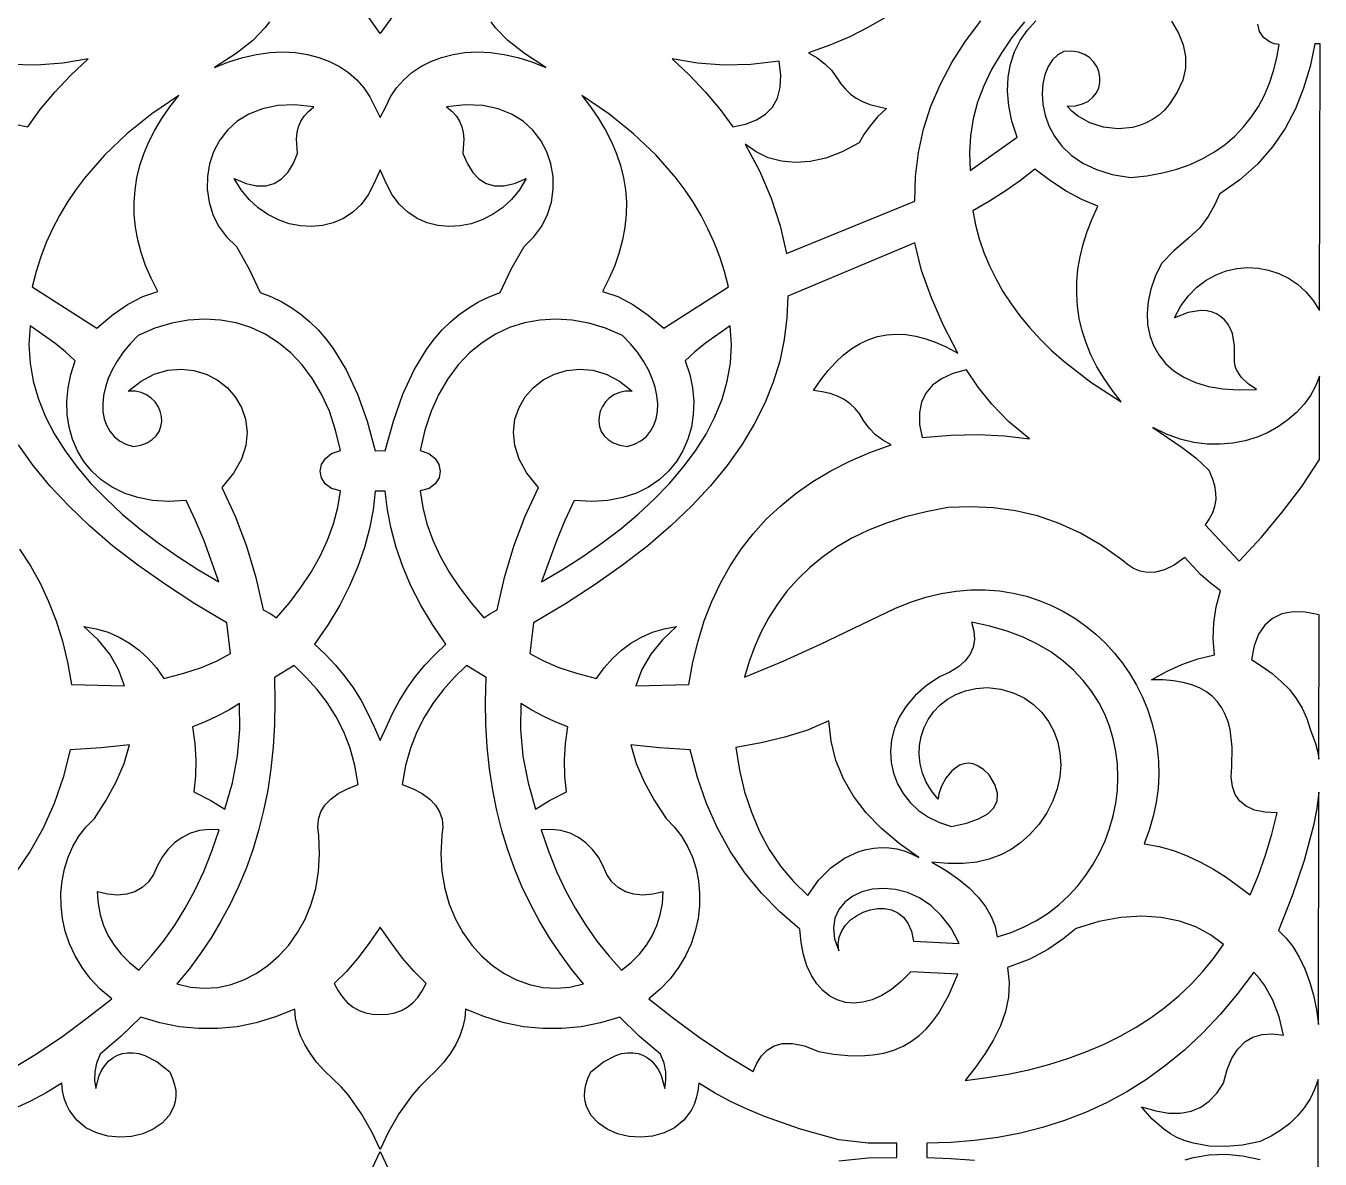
# Model space of a CAD drawing. Extents: x -1703 to -953, y -1065 to 985.
# Drawn here: x -1215 to -1053.2, y -40.6 to 101.1 of the extents above; entities that cross this region are included whole.
import ezdxf

# ---------------------------------------------------------------- set-up
doc = ezdxf.new("R2010")
doc.units = 0
doc.layers.add('LAYER_1', color=18, linetype='CONTINUOUS')

msp = doc.modelspace()

# ---------------------------------------------------------------- linework, layer by layer
at = {"layer": 'LAYER_1'}
for points in [[(-1168.38, 103.42), (-1170.73, 100.11), (-1173.07, 103.42)], [(-1107.43, 102.2), (-1109.67, 100.89), (-1112.04, 99.71), (-1114.54, 98.65), (-1117.17, 97.7), (-1116.12, 97.05), (-1115.15, 96.33), (-1114.32, 95.52), (-1113.66, 94.58), (-1113.15, 93.81), (-1112.58, 93.13), (-1111.95, 92.53), (-1111.23, 92.02), (-1110.43, 91.59), (-1109.53, 91.23), (-1107.42, 90.72), (-1108.54, 89.67), (-1109.48, 88.57), (-1110.25, 87.47), (-1110.85, 86.42), (-1112.98, 85.31), (-1115.02, 84.54), (-1116.97, 84.1), (-1118.83, 83.97), (-1120.58, 84.13), (-1122.21, 84.58), (-1123.73, 85.3), (-1125.11, 86.27), (-1123.3, 82.92), (-1121.84, 79.51), (-1120.71, 76.07), (-1119.95, 72.61), (-1103.91, 79.14), (-1103.82, 82.23), (-1103.45, 85.23), (-1102.79, 88.16), (-1101.88, 91.01), (-1100.7, 93.79), (-1099.26, 96.5), (-1097.58, 99.14), (-1095.66, 101.71)], [(-1184.59, 101.58), (-1185.15, 100.82), (-1186.66, 99.24), (-1188.75, 97.59), (-1191.44, 95.85), (-1189.67, 96.57), (-1187.92, 97.12), (-1186.2, 97.5), (-1184.52, 97.73), (-1182.89, 97.8), (-1181.32, 97.72), (-1179.82, 97.5), (-1178.39, 97.13), (-1177.06, 96.63), (-1175.82, 95.99), (-1174.68, 95.22), (-1173.67, 94.33), (-1172.78, 93.32), (-1172.02, 92.19), (-1171.41, 90.96), (-1170.73, 89.61), (-1170.04, 90.96), (-1169.43, 92.19), (-1168.68, 93.32), (-1167.79, 94.33), (-1166.77, 95.22), (-1165.64, 95.99), (-1164.4, 96.63), (-1163.06, 97.13), (-1161.63, 97.5), (-1160.13, 97.72), (-1158.56, 97.8), (-1156.93, 97.73), (-1155.25, 97.5), (-1153.53, 97.12), (-1151.78, 96.57), (-1150.02, 95.85), (-1152.7, 97.59), (-1154.79, 99.24), (-1156.31, 100.82), (-1156.86, 101.58)], [(-1090.17, 101.58), (-1091.75, 99.6), (-1093.12, 97.61), (-1094.3, 95.6), (-1095.27, 93.57), (-1096.04, 91.52), (-1096.59, 89.44), (-1096.93, 87.33), (-1097.06, 85.18), (-1096.97, 83), (-1091.11, 87.16), (-1091.76, 89.14), (-1092.16, 91.06), (-1092.31, 92.9), (-1092.23, 94.64), (-1091.93, 96.29), (-1091.42, 97.83), (-1090.72, 99.25), (-1089.82, 100.53), (-1088.75, 101.68)], [(-1071.79, 101.66), (-1070.93, 100.17), (-1070.34, 98.69), (-1070.05, 97.23), (-1070.06, 95.77), (-1070.4, 94.29), (-1071.08, 92.78), (-1072.11, 91.24), (-1072.73, 90.5), (-1073.42, 89.87), (-1074.17, 89.34), (-1074.98, 88.92), (-1075.82, 88.59), (-1076.69, 88.36), (-1078.49, 88.19), (-1080.29, 88.39), (-1082, 88.93), (-1083.56, 89.82), (-1084.25, 90.38), (-1084.87, 91.02), (-1083.82, 91.08), (-1082.93, 91.3), (-1082.2, 91.66), (-1081.62, 92.13), (-1081.2, 92.69), (-1080.91, 93.32), (-1080.77, 93.98), (-1080.77, 94.67), (-1080.9, 95.35), (-1081.16, 95.99), (-1081.55, 96.58), (-1082.06, 97.09), (-1082.69, 97.5), (-1083.44, 97.77), (-1084.29, 97.9), (-1085.25, 97.85), (-1086.02, 97.45), (-1086.68, 96.81), (-1087.22, 95.97), (-1087.63, 94.96), (-1087.88, 93.81), (-1087.97, 92.57), (-1087.89, 91.26), (-1087.61, 89.91), (-1087.14, 88.57), (-1086.44, 87.26), (-1085.51, 86.03), (-1084.34, 84.9), (-1082.91, 83.9), (-1081.2, 83.09), (-1079.21, 82.48), (-1076.93, 82.11), (-1074.88, 82.32), (-1072.95, 82.67), (-1071.14, 83.15), (-1069.46, 83.75), (-1067.89, 84.47), (-1066.44, 85.3), (-1065.1, 86.24), (-1063.89, 87.29), (-1062.79, 88.43), (-1061.81, 89.67), (-1060.94, 90.99), (-1060.19, 92.4), (-1059.56, 93.88), (-1059.04, 95.43), (-1058.64, 97.05), (-1058.35, 98.74), (-1058.95, 98.83), (-1059.48, 99.01), (-1060.3, 99.59), (-1060.82, 100.37), (-1061.01, 101.26)], [(-1215.83, 35.63), (-1214.47, 33.57), (-1213.25, 31.4), (-1212.18, 29.1), (-1211.25, 26.68), (-1210.46, 24.14), (-1209.82, 21.49), (-1209.32, 18.71), (-1202.69, 18.56), (-1203.44, 20.58), (-1204.54, 22.49), (-1205.99, 24.29), (-1207.78, 25.98), (-1206.22, 25.69), (-1204.75, 25.24), (-1203.37, 24.65), (-1202.08, 23.9), (-1200.87, 23.01), (-1199.75, 21.97), (-1198.71, 20.79), (-1197.76, 19.45), (-1195.26, 20.12), (-1193.06, 20.86), (-1191.12, 21.68), (-1189.43, 22.57), (-1189.89, 26.43), (-1193.89, 28.8), (-1197.59, 31.2), (-1201.02, 33.62), (-1204.18, 36.07), (-1207.06, 38.54), (-1209.67, 41.04), (-1212.02, 43.56), (-1214.1, 46.1), (-1215.93, 48.67)], [(-1217.33, -29.69), (-1213.89, -27.6), (-1210.58, -25.36), (-1207.39, -23.01), (-1204.3, -20.59), (-1205.72, -19.39), (-1206.96, -18.08), (-1208.01, -16.68), (-1208.88, -15.22), (-1209.58, -13.7), (-1210.1, -12.14), (-1210.45, -10.55), (-1210.63, -8.97), (-1210.65, -7.39), (-1210.51, -5.84), (-1210.21, -4.34), (-1209.75, -2.89), (-1209.15, -1.53), (-1208.39, -0.25), (-1207.5, 0.91), (-1206.46, 1.94), (-1204.98, 4.25), (-1203.72, 6.55), (-1202.74, 8.85), (-1202.06, 11.15), (-1205.61, 10.78), (-1209.47, 10.56), (-1210.37, 7.1), (-1211.51, 3.84), (-1212.88, 0.76), (-1214.48, -2.14), (-1216.31, -4.85)], [(-1053.46, -48.4), (-1053.46, -30.68), (-1053.91, -31.92), (-1054.49, -33.1), (-1055.2, -34.2), (-1056.04, -35.23), (-1057.01, -36.17), (-1058.12, -37.02), (-1059.36, -37.77), (-1060.74, -38.41), (-1062.91, -38.88), (-1065.03, -39.07), (-1067.09, -38.99), (-1069.07, -38.65), (-1070.1, -38.35), (-1071.06, -37.95), (-1071.95, -37.46), (-1072.77, -36.9), (-1074.25, -35.59), (-1075.55, -34.11), (-1073.77, -34.61), (-1072.15, -34.87), (-1070.68, -34.87), (-1069.35, -34.63), (-1068.15, -34.13), (-1067.08, -33.38), (-1066.14, -32.39), (-1065.31, -31.14), (-1064.86, -29.43), (-1064.27, -28), (-1063.52, -26.86), (-1062.64, -25.98), (-1061.62, -25.38), (-1060.47, -25.05), (-1059.2, -24.97), (-1057.81, -25.14), (-1058.35, -22.85), (-1059.12, -20.76), (-1060.17, -18.89), (-1060.8, -18.04), (-1061.51, -17.27), (-1063.58, -20.02), (-1065.72, -22.55), (-1067.93, -24.88), (-1070.2, -27.01), (-1072.54, -28.94), (-1074.94, -30.68), (-1077.41, -32.23), (-1079.95, -33.6), (-1082.54, -34.79), (-1085.2, -35.81), (-1087.92, -36.67), (-1090.7, -37.37), (-1093.53, -37.91), (-1096.43, -38.29), (-1099.38, -38.54), (-1102.39, -38.64), (-1102.39, -39.54), (-1102.39, -40.44), (-1099.38, -40.54), (-1096.43, -40.78)], [(-1113.41, -40.85), (-1109.71, -40.46), (-1106.16, -40.44), (-1106.16, -39.54), (-1106.16, -38.64), (-1109.71, -38.62), (-1113.41, -38.23), (-1118.19, -36.87), (-1122.69, -35.29), (-1124.84, -34.39), (-1126.92, -33.41), (-1128.95, -32.33), (-1130.91, -31.14), (-1131.02, -32.11), (-1131.22, -33), (-1131.5, -33.8), (-1131.86, -34.53), (-1132.79, -35.76), (-1133.94, -36.7), (-1135.25, -37.36), (-1136.68, -37.75), (-1138.16, -37.89), (-1139.63, -37.78), (-1141.05, -37.45), (-1142.34, -36.9), (-1143.46, -36.14), (-1144.34, -35.19), (-1144.94, -34.06), (-1145.11, -33.44), (-1145.18, -32.77), (-1145.16, -32.06), (-1145.02, -31.32), (-1144.78, -30.54), (-1144.4, -29.73), (-1142.83, -28.46), (-1141.29, -27.67), (-1140.55, -27.44), (-1139.83, -27.33), (-1139.15, -27.33), (-1138.49, -27.43), (-1137.88, -27.64), (-1137.31, -27.95), (-1136.8, -28.36), (-1136.34, -28.87), (-1135.94, -29.47), (-1135.6, -30.16), (-1135.15, -31.81), (-1135.02, -30.79), (-1135.04, -29.73), (-1135.24, -28.64), (-1135.69, -27.5), (-1138.35, -25.24), (-1140.78, -22.9), (-1143.19, -23.6), (-1145.6, -24.07), (-1148.01, -24.31), (-1150.42, -24.31), (-1152.83, -24.07), (-1155.24, -23.59), (-1157.65, -22.85), (-1160.06, -21.86), (-1160.15, -22.99), (-1160.38, -24.1), (-1160.76, -25.21), (-1161.29, -26.31), (-1161.96, -27.4), (-1162.77, -28.49), (-1163.73, -29.56), (-1164.84, -30.62), (-1165.82, -31.59), (-1166.75, -32.65), (-1168.39, -34.95), (-1169.72, -37.29), (-1170.73, -39.42), (-1171.73, -37.29), (-1173.07, -34.95), (-1174.71, -32.65), (-1175.63, -31.59), (-1176.62, -30.62), (-1177.72, -29.56), (-1178.68, -28.49), (-1179.49, -27.4), (-1180.16, -26.31), (-1180.69, -25.21), (-1181.07, -24.1), (-1181.31, -22.99), (-1181.4, -21.86), (-1183.81, -22.85), (-1186.22, -23.59), (-1188.63, -24.07), (-1191.03, -24.31), (-1193.44, -24.31), (-1195.85, -24.07), (-1198.26, -23.6), (-1200.67, -22.9), (-1203.1, -25.24), (-1205.76, -27.5), (-1206.21, -28.64), (-1206.42, -29.73), (-1206.43, -30.79), (-1206.3, -31.81), (-1205.85, -30.16), (-1205.52, -29.47), (-1205.12, -28.87), (-1204.66, -28.36), (-1204.14, -27.95), (-1203.57, -27.64), (-1202.96, -27.43), (-1202.31, -27.33), (-1201.62, -27.33), (-1200.9, -27.44), (-1200.16, -27.67), (-1198.62, -28.46), (-1197.05, -29.73), (-1196.68, -30.54), (-1196.43, -31.32), (-1196.29, -32.06), (-1196.27, -32.77), (-1196.35, -33.44), (-1196.52, -34.06), (-1197.11, -35.19), (-1198, -36.14), (-1199.11, -36.9), (-1200.41, -37.45), (-1201.82, -37.78), (-1203.29, -37.89), (-1204.77, -37.75), (-1206.2, -37.36), (-1207.52, -36.7), (-1208.67, -35.76), (-1209.59, -34.53), (-1209.95, -33.8), (-1210.23, -33), (-1210.43, -32.11), (-1210.54, -31.14), (-1212.51, -32.33), (-1214.53, -33.41), (-1216.62, -34.39)], [(-1171.73, -41.79), (-1170.73, -39.66), (-1169.72, -41.79)], [(-1070.1, -40.73), (-1069.07, -40.43), (-1067.09, -40.09), (-1065.03, -40.01), (-1062.91, -40.2), (-1060.74, -40.66)]]:
    msp.add_lwpolyline(points, dxfattribs=at)
for points in [[(-1053.87, 98.81), (-1054.48, 95.99), (-1055.29, 93.28), (-1056.32, 90.69), (-1057.61, 88.23), (-1059.18, 85.92), (-1061.05, 83.77), (-1063.26, 81.81), (-1065.82, 80.03), (-1066.44, 78.66), (-1067.22, 77.24), (-1068.26, 75.83), (-1069.66, 74.51), (-1071.52, 72.94), (-1073.07, 71.34), (-1073.83, 69.74), (-1074.38, 68.16), (-1074.72, 66.62), (-1074.86, 65.14), (-1074.8, 63.71), (-1074.53, 62.36), (-1074.07, 61.09), (-1073.41, 59.92), (-1072.55, 58.87), (-1071.5, 57.93), (-1070.25, 57.13), (-1068.82, 56.48), (-1067.19, 55.99), (-1065.38, 55.67), (-1063.38, 55.54), (-1061.2, 55.6), (-1062.23, 56.29), (-1063.11, 57.16), (-1063.73, 58.15), (-1063.9, 58.68), (-1063.95, 59.24), (-1063.91, 61.06), (-1064.2, 62.6), (-1064.46, 63.26), (-1064.79, 63.84), (-1065.19, 64.33), (-1065.66, 64.74), (-1066.19, 65.06), (-1066.79, 65.29), (-1067.44, 65.43), (-1068.14, 65.46), (-1069.71, 65.24), (-1071.45, 64.58), (-1070.63, 66.06), (-1069.68, 67.33), (-1068.62, 68.4), (-1067.47, 69.27), (-1066.24, 69.95), (-1064.96, 70.43), (-1063.64, 70.73), (-1062.31, 70.84), (-1060.98, 70.77), (-1059.66, 70.53), (-1058.39, 70.1), (-1057.18, 69.51), (-1056.04, 68.75), (-1055, 67.82), (-1054.08, 66.72), (-1053.29, 65.47), (-1053.23, 98.81)], [(-1210.41, 96.4), (-1213.68, 96.14), (-1217.07, 96.22), (-1220.58, 96.66), (-1220.81, 94.89), (-1220.74, 93.34), (-1220.39, 92.02), (-1219.77, 90.91), (-1218.89, 90.01), (-1217.76, 89.3), (-1216.39, 88.77), (-1214.8, 88.42), (-1213.23, 90.62), (-1211.41, 92.77), (-1209.39, 94.88), (-1207.24, 96.96)], [(-1132.06, 94.88), (-1130.05, 92.77), (-1128.23, 90.62), (-1126.66, 88.42), (-1125.06, 88.77), (-1123.7, 89.3), (-1122.57, 90.01), (-1121.68, 90.91), (-1121.06, 92.02), (-1120.71, 93.34), (-1120.64, 94.89), (-1120.87, 96.66), (-1124.38, 96.22), (-1127.77, 96.14), (-1131.05, 96.4), (-1134.21, 96.96)], [(-1199.3, 90.05), (-1202.4, 87.57), (-1205.21, 84.9), (-1207.7, 82.04), (-1208.83, 80.53), (-1209.87, 78.97), (-1210.83, 77.36), (-1211.7, 75.69), (-1212.48, 73.97), (-1213.16, 72.19), (-1213.76, 70.35), (-1214.26, 68.45), (-1206.16, 63.25), (-1204.23, 64.89), (-1202.31, 66.23), (-1200.41, 67.23), (-1198.53, 67.86), (-1199.36, 69.5), (-1200.06, 71.12), (-1200.62, 72.73), (-1201.04, 74.32), (-1201.32, 75.9), (-1201.47, 77.47), (-1201.49, 79.02), (-1201.38, 80.56), (-1201.14, 82.08), (-1200.77, 83.59), (-1200.27, 85.08), (-1199.65, 86.56), (-1198.9, 88.03), (-1198.02, 89.49), (-1197.03, 90.93), (-1195.91, 92.36)], [(-1144.43, 90.93), (-1143.43, 89.49), (-1142.56, 88.03), (-1141.81, 86.56), (-1141.18, 85.08), (-1140.68, 83.59), (-1140.31, 82.08), (-1140.07, 80.56), (-1139.96, 79.02), (-1139.98, 77.47), (-1140.13, 75.9), (-1140.42, 74.32), (-1140.84, 72.73), (-1141.39, 71.12), (-1142.09, 69.5), (-1142.92, 67.86), (-1141.04, 67.23), (-1139.14, 66.23), (-1137.23, 64.89), (-1135.29, 63.25), (-1127.19, 68.45), (-1127.69, 70.35), (-1128.29, 72.19), (-1128.98, 73.97), (-1129.76, 75.69), (-1130.62, 77.36), (-1131.58, 78.97), (-1132.62, 80.53), (-1133.75, 82.04), (-1136.24, 84.9), (-1139.05, 87.57), (-1142.16, 90.05), (-1145.54, 92.36)], [(-1183.53, 91.11), (-1185.45, 90.71), (-1187.14, 90.04), (-1188.6, 89.13), (-1189.82, 88.01), (-1190.81, 86.73), (-1191.56, 85.32), (-1192.07, 83.8), (-1192.34, 82.23), (-1192.36, 80.63), (-1192.13, 79.04), (-1191.66, 77.49), (-1190.93, 76.02), (-1189.94, 74.67), (-1188.7, 73.47), (-1187.1, 70.63), (-1185.73, 67.71), (-1184.34, 67.18), (-1183.02, 66.55), (-1181.78, 65.81), (-1180.61, 64.98), (-1179.51, 64.06), (-1178.48, 63.04), (-1177.51, 61.93), (-1176.6, 60.72), (-1174.97, 58.04), (-1173.56, 55.01), (-1172.37, 51.65), (-1171.37, 47.95), (-1170.73, 47.96), (-1170.09, 47.95), (-1169.08, 51.65), (-1167.89, 55.01), (-1166.48, 58.04), (-1164.85, 60.72), (-1163.95, 61.93), (-1162.98, 63.04), (-1161.94, 64.06), (-1160.84, 64.98), (-1159.67, 65.81), (-1158.43, 66.55), (-1157.11, 67.18), (-1155.72, 67.71), (-1154.35, 70.63), (-1152.75, 73.47), (-1151.51, 74.67), (-1150.53, 76.02), (-1149.8, 77.49), (-1149.32, 79.04), (-1149.09, 80.63), (-1149.11, 82.23), (-1149.38, 83.8), (-1149.89, 85.32), (-1150.64, 86.73), (-1151.63, 88.01), (-1152.86, 89.13), (-1154.31, 90.04), (-1156, 90.71), (-1157.92, 91.11), (-1160.06, 91.21), (-1162.43, 90.95), (-1161.75, 90.37), (-1161.21, 89.77), (-1160.8, 89.13), (-1160.52, 88.45), (-1160.35, 87.72), (-1160.27, 86.92), (-1160.39, 85.12), (-1159.83, 83.82), (-1159.17, 82.74), (-1158.39, 81.92), (-1157.48, 81.35), (-1156.44, 81.06), (-1155.27, 81.06), (-1153.95, 81.36), (-1152.48, 81.97), (-1153.33, 80.57), (-1154.33, 79.35), (-1155.45, 78.31), (-1156.68, 77.46), (-1157.99, 76.8), (-1159.36, 76.33), (-1160.75, 76.05), (-1162.15, 75.98), (-1163.52, 76.11), (-1164.85, 76.44), (-1166.12, 76.99), (-1167.28, 77.76), (-1168.33, 78.74), (-1169.23, 79.95), (-1169.97, 81.39), (-1170.73, 83.05), (-1171.49, 81.39), (-1172.22, 79.95), (-1173.12, 78.74), (-1174.17, 77.76), (-1175.34, 76.99), (-1176.6, 76.44), (-1177.93, 76.11), (-1179.31, 75.98), (-1180.7, 76.05), (-1182.1, 76.33), (-1183.46, 76.8), (-1184.77, 77.46), (-1186, 78.31), (-1187.13, 79.35), (-1188.13, 80.57), (-1188.97, 81.97), (-1187.5, 81.36), (-1186.19, 81.06), (-1185.01, 81.06), (-1183.97, 81.35), (-1183.07, 81.92), (-1182.28, 82.74), (-1181.62, 83.82), (-1181.07, 85.12), (-1181.18, 86.92), (-1181.11, 87.72), (-1180.93, 88.45), (-1180.65, 89.13), (-1180.25, 89.77), (-1179.71, 90.37), (-1179.02, 90.95), (-1181.39, 91.21)], [(-1090.69, 81.74), (-1092.58, 80.4), (-1094.57, 79.13), (-1096.66, 77.95), (-1096.3, 76.18), (-1095.83, 74.44), (-1095.25, 72.74), (-1094.56, 71.08), (-1093.77, 69.46), (-1092.88, 67.87), (-1091.87, 66.32), (-1090.77, 64.81), (-1089.55, 63.33), (-1088.23, 61.89), (-1086.8, 60.49), (-1085.27, 59.13), (-1081.89, 56.51), (-1078.08, 54.04), (-1079.23, 55.5), (-1080.24, 56.97), (-1081.12, 58.45), (-1081.87, 59.94), (-1082.48, 61.44), (-1082.97, 62.95), (-1083.33, 64.47), (-1083.56, 66), (-1083.66, 67.53), (-1083.64, 69.08), (-1083.5, 70.63), (-1083.24, 72.2), (-1082.86, 73.77), (-1082.36, 75.35), (-1081.74, 76.94), (-1081.01, 78.54), (-1083.01, 79.35), (-1084.98, 80.4), (-1086.94, 81.67), (-1088.88, 83.15)], [(-1119.79, 67.26), (-1119.88, 64.54), (-1120.21, 61.84), (-1120.77, 59.16), (-1121.59, 56.51), (-1122.65, 53.87), (-1123.96, 51.26), (-1125.53, 48.67), (-1127.35, 46.1), (-1129.43, 43.56), (-1131.78, 41.04), (-1134.39, 38.54), (-1137.27, 36.07), (-1140.43, 33.62), (-1143.86, 31.2), (-1147.57, 28.8), (-1151.56, 26.43), (-1152.02, 22.57), (-1150.33, 21.68), (-1148.4, 20.86), (-1146.19, 20.12), (-1143.69, 19.45), (-1142.74, 20.79), (-1141.7, 21.97), (-1140.58, 23.01), (-1139.38, 23.9), (-1138.08, 24.65), (-1136.7, 25.24), (-1135.23, 25.69), (-1133.67, 25.98), (-1135.46, 24.29), (-1136.91, 22.49), (-1138.01, 20.58), (-1138.76, 18.56), (-1132.13, 18.71), (-1131.63, 21.49), (-1130.99, 24.14), (-1130.21, 26.68), (-1129.28, 29.1), (-1128.2, 31.4), (-1126.98, 33.57), (-1125.62, 35.63), (-1124.11, 37.56), (-1122.46, 39.38), (-1120.66, 41.07), (-1118.72, 42.64), (-1116.63, 44.1), (-1114.4, 45.43), (-1112.03, 46.64), (-1109.51, 47.73), (-1106.84, 48.7), (-1107.89, 49.25), (-1108.81, 49.94), (-1109.61, 50.78), (-1110.31, 51.74), (-1110.79, 52.53), (-1111.35, 53.23), (-1112, 53.83), (-1112.74, 54.34), (-1113.56, 54.76), (-1114.47, 55.09), (-1115.47, 55.32), (-1116.56, 55.46), (-1115.66, 56.79), (-1114.74, 57.98), (-1113.79, 59.03), (-1112.8, 59.94), (-1111.78, 60.72), (-1110.73, 61.36), (-1109.65, 61.85), (-1108.54, 62.22), (-1107.4, 62.44), (-1106.22, 62.52), (-1105.02, 62.47), (-1103.78, 62.28), (-1102.51, 61.95), (-1101.21, 61.48), (-1099.88, 60.88), (-1098.51, 60.13), (-1100.31, 63.58), (-1101.83, 67.04), (-1103.04, 70.49), (-1103.91, 73.94)], [(-1214.64, 61.21), (-1214.5, 58.9), (-1214.1, 56.63), (-1213.45, 54.39), (-1212.57, 52.19), (-1211.45, 50.03), (-1210.13, 47.93), (-1208.6, 45.87), (-1206.89, 43.86), (-1205.01, 41.91), (-1202.98, 40.02), (-1200.79, 38.19), (-1198.48, 36.43), (-1196.05, 34.73), (-1193.52, 33.1), (-1190.9, 31.55), (-1192.75, 36.68), (-1193.81, 39.21), (-1194.98, 41.72), (-1197.17, 41.61), (-1199.19, 41.74), (-1201.05, 42.09), (-1202.74, 42.65), (-1204.26, 43.4), (-1205.61, 44.31), (-1206.78, 45.39), (-1207.77, 46.6), (-1208.57, 47.93), (-1209.19, 49.37), (-1209.63, 50.89), (-1209.87, 52.48), (-1209.91, 54.12), (-1209.76, 55.79), (-1209.41, 57.48), (-1208.86, 59.17), (-1210.06, 60.3), (-1211.4, 61.4), (-1214.49, 63.55)], [(-1194.72, 64.26), (-1196.79, 63.88), (-1198.89, 63.25), (-1201, 62.36), (-1202.01, 61.32), (-1202.88, 60.25), (-1203.63, 59.16), (-1204.25, 58.06), (-1204.74, 56.96), (-1205.09, 55.88), (-1205.32, 54.83), (-1205.42, 53.81), (-1205.39, 52.85), (-1205.23, 51.95), (-1204.95, 51.12), (-1204.53, 50.37), (-1203.99, 49.73), (-1203.33, 49.19), (-1202.53, 48.77), (-1201.61, 48.48), (-1200.66, 48.64), (-1199.86, 48.93), (-1199.22, 49.33), (-1198.72, 49.81), (-1198.36, 50.36), (-1198.14, 50.97), (-1198.05, 51.6), (-1198.08, 52.24), (-1198.23, 52.88), (-1198.5, 53.48), (-1198.88, 54.04), (-1199.36, 54.52), (-1199.94, 54.92), (-1200.62, 55.21), (-1201.38, 55.37), (-1202.23, 55.39), (-1200.63, 56.66), (-1198.97, 57.52), (-1197.29, 58.01), (-1195.63, 58.15), (-1194.02, 57.98), (-1192.5, 57.51), (-1191.11, 56.79), (-1189.88, 55.83), (-1188.86, 54.68), (-1188.08, 53.34), (-1187.57, 51.87), (-1187.38, 50.28), (-1187.54, 48.61), (-1188.09, 46.88), (-1189.07, 45.12), (-1190.51, 43.36), (-1188.85, 39.76), (-1187.43, 36.01), (-1186.26, 32.11), (-1185.36, 28.06), (-1184.42, 27.57), (-1183.69, 27.06), (-1182.09, 28.93), (-1180.64, 30.84), (-1179.35, 32.78), (-1178.23, 34.77), (-1177.3, 36.77), (-1176.56, 38.81), (-1176.03, 40.86), (-1175.71, 42.92), (-1176.82, 43.24), (-1177.61, 43.81), (-1178.07, 44.55), (-1178.22, 45.38), (-1178.06, 46.22), (-1177.58, 46.98), (-1176.8, 47.59), (-1175.71, 47.96), (-1176.3, 50.52), (-1177.09, 52.87), (-1178.05, 55.02), (-1179.19, 56.95), (-1180.47, 58.67), (-1181.9, 60.17), (-1183.45, 61.45), (-1185.12, 62.5), (-1186.89, 63.33), (-1188.75, 63.92), (-1190.68, 64.27), (-1192.67, 64.39)], [(-1150.77, 64.27), (-1152.7, 63.92), (-1154.56, 63.33), (-1156.33, 62.5), (-1158, 61.45), (-1159.55, 60.17), (-1160.98, 58.67), (-1162.27, 56.95), (-1163.4, 55.02), (-1164.37, 52.87), (-1165.15, 50.52), (-1165.74, 47.96), (-1164.65, 47.59), (-1163.87, 46.98), (-1163.39, 46.22), (-1163.23, 45.38), (-1163.38, 44.55), (-1163.85, 43.81), (-1164.63, 43.24), (-1165.74, 42.92), (-1165.42, 40.86), (-1164.89, 38.81), (-1164.15, 36.77), (-1163.22, 34.77), (-1162.1, 32.78), (-1160.82, 30.84), (-1159.37, 28.93), (-1157.76, 27.06), (-1157.04, 27.57), (-1156.1, 28.06), (-1155.19, 32.11), (-1154.02, 36.01), (-1152.6, 39.76), (-1150.94, 43.36), (-1152.38, 45.12), (-1153.36, 46.88), (-1153.91, 48.61), (-1154.07, 50.28), (-1153.88, 51.87), (-1153.37, 53.34), (-1152.59, 54.68), (-1151.57, 55.83), (-1150.34, 56.79), (-1148.95, 57.51), (-1147.43, 57.98), (-1145.82, 58.15), (-1144.16, 58.01), (-1142.48, 57.52), (-1140.82, 56.66), (-1139.22, 55.39), (-1140.07, 55.37), (-1140.83, 55.21), (-1141.51, 54.92), (-1142.09, 54.52), (-1142.57, 54.04), (-1142.95, 53.48), (-1143.22, 52.88), (-1143.37, 52.24), (-1143.41, 51.6), (-1143.31, 50.97), (-1143.09, 50.36), (-1142.73, 49.81), (-1142.23, 49.33), (-1141.59, 48.93), (-1140.79, 48.64), (-1139.84, 48.48), (-1138.92, 48.77), (-1138.13, 49.19), (-1137.46, 49.73), (-1136.92, 50.37), (-1136.51, 51.12), (-1136.22, 51.95), (-1136.06, 52.85), (-1136.03, 53.81), (-1136.13, 54.83), (-1136.36, 55.88), (-1136.72, 56.96), (-1137.2, 58.06), (-1137.82, 59.16), (-1138.57, 60.25), (-1139.45, 61.32), (-1140.46, 62.36), (-1142.56, 63.25), (-1144.66, 63.88), (-1146.74, 64.26), (-1148.78, 64.39)], [(-1130.05, 61.4), (-1131.4, 60.3), (-1132.59, 59.17), (-1132.04, 57.48), (-1131.69, 55.79), (-1131.54, 54.12), (-1131.59, 52.48), (-1131.83, 50.89), (-1132.26, 49.37), (-1132.88, 47.93), (-1133.69, 46.6), (-1134.68, 45.39), (-1135.85, 44.31), (-1137.19, 43.4), (-1138.71, 42.65), (-1140.4, 42.09), (-1142.26, 41.74), (-1144.28, 41.61), (-1146.47, 41.72), (-1147.64, 39.21), (-1148.71, 36.68), (-1150.56, 31.55), (-1147.93, 33.1), (-1145.4, 34.73), (-1142.97, 36.43), (-1140.66, 38.19), (-1138.48, 40.02), (-1136.44, 41.91), (-1134.56, 43.86), (-1132.85, 45.87), (-1131.33, 47.93), (-1130, 50.03), (-1128.89, 52.19), (-1128, 54.39), (-1127.35, 56.63), (-1126.95, 58.9), (-1126.82, 61.21), (-1126.96, 63.55)], [(-1099.14, 57.58), (-1100.56, 56.94), (-1101.68, 56.13), (-1102.52, 55.16), (-1103.07, 54.02), (-1103.33, 52.71), (-1103.3, 51.23), (-1102.99, 49.59), (-1099.4, 49.89), (-1095.97, 49.96), (-1092.69, 49.81), (-1089.57, 49.44), (-1092.17, 51.59), (-1094.27, 53.75), (-1095.99, 55.9), (-1097.43, 58.05)], [(-1053.79, 56.03), (-1054.43, 54.86), (-1055.24, 53.75), (-1056.18, 52.73), (-1057.25, 51.79), (-1058.43, 50.96), (-1059.73, 50.24), (-1061.11, 49.65), (-1062.58, 49.2), (-1064.12, 48.89), (-1065.71, 48.75), (-1067.35, 48.78), (-1069.03, 48.99), (-1070.73, 49.4), (-1072.44, 50.01), (-1074.15, 50.85), (-1070.49, 48.36), (-1068.73, 47.03), (-1067.13, 45.5), (-1066.71, 44.53), (-1066.43, 43.6), (-1066.29, 42.69), (-1066.28, 41.83), (-1066.42, 40.99), (-1066.68, 40.19), (-1067.08, 39.41), (-1067.6, 38.67), (-1063.36, 34.14), (-1060.57, 37.14), (-1057.95, 40.25), (-1055.53, 43.49), (-1053.32, 46.84), (-1053.3, 57.26)], [(-1171.36, 42.87), (-1171.63, 40.55), (-1172.08, 38.21), (-1172.71, 35.85), (-1173.53, 33.46), (-1174.56, 31.06), (-1175.79, 28.64), (-1177.25, 26.2), (-1178.95, 23.76), (-1177.58, 22.48), (-1176.32, 21.14), (-1175.15, 19.73), (-1174.09, 18.25), (-1173.13, 16.71), (-1172.27, 15.1), (-1171.5, 13.43), (-1170.73, 11.7), (-1169.96, 13.43), (-1169.19, 15.1), (-1168.32, 16.71), (-1167.36, 18.25), (-1166.3, 19.73), (-1165.14, 21.14), (-1163.87, 22.48), (-1162.51, 23.76), (-1164.2, 26.2), (-1165.66, 28.64), (-1166.9, 31.06), (-1167.92, 33.46), (-1168.74, 35.85), (-1169.37, 38.21), (-1169.82, 40.55), (-1170.09, 42.87), (-1170.73, 42.87)], [(-1099.75, 40.83), (-1102.48, 40.31), (-1105.05, 39.67), (-1107.45, 38.9), (-1109.68, 38), (-1111.76, 36.99), (-1113.68, 35.87), (-1115.45, 34.64), (-1117.07, 33.31), (-1118.54, 31.89), (-1119.88, 30.37), (-1121.08, 28.76), (-1122.15, 27.08), (-1123.09, 25.32), (-1123.91, 23.49), (-1124.61, 21.59), (-1125.19, 19.63), (-1120.37, 21.65), (-1115.67, 23.77), (-1106.38, 28.21), (-1104.43, 29), (-1102.5, 29.63), (-1100.6, 30.09), (-1098.72, 30.39), (-1096.89, 30.54), (-1095.08, 30.55), (-1093.32, 30.42), (-1091.61, 30.15), (-1089.95, 29.75), (-1088.34, 29.23), (-1086.79, 28.6), (-1085.3, 27.85), (-1083.88, 27), (-1082.54, 26.06), (-1081.26, 25.01), (-1080.07, 23.89), (-1078.96, 22.68), (-1077.94, 21.39), (-1077.01, 20.04), (-1076.18, 18.62), (-1075.45, 17.14), (-1074.82, 15.62), (-1074.3, 14.04), (-1073.9, 12.43), (-1073.61, 10.78), (-1073.44, 9.11), (-1073.4, 7.41), (-1073.49, 5.7), (-1073.71, 3.98), (-1074.08, 2.25), (-1074.58, 0.52), (-1075.23, -1.2), (-1073.36, -1.55), (-1071.57, -2.06), (-1069.84, -2.72), (-1068.17, -3.5), (-1066.56, -4.39), (-1064.99, -5.38), (-1061.97, -7.59), (-1060.95, -5.14), (-1060.04, -2.61), (-1059.25, -0.01), (-1058.58, 2.66), (-1060.14, 2.74), (-1061.43, 3.02), (-1062.48, 3.49), (-1063.28, 4.14), (-1063.85, 4.98), (-1064.2, 5.98), (-1064.34, 7.14), (-1064.28, 8.45), (-1064.22, 10.89), (-1064.47, 13.07), (-1064.73, 14.06), (-1065.08, 14.96), (-1065.52, 15.79), (-1066.06, 16.54), (-1066.69, 17.21), (-1067.44, 17.79), (-1068.29, 18.28), (-1069.26, 18.68), (-1070.34, 18.98), (-1071.54, 19.19), (-1072.86, 19.29), (-1074.3, 19.29), (-1072.45, 20.35), (-1070.53, 21.22), (-1068.52, 21.91), (-1066.44, 22.41), (-1066.6, 24.41), (-1066.52, 26.42), (-1066.21, 28.42), (-1065.67, 30.43), (-1066.97, 31.41), (-1068.14, 32.43), (-1070.14, 34.59), (-1071.47, 33.64), (-1072.68, 33.04), (-1073.79, 32.75), (-1074.81, 32.7), (-1075.73, 32.88), (-1076.57, 33.23), (-1077.32, 33.72), (-1078.01, 34.29), (-1080.58, 36.13), (-1083.2, 37.65), (-1085.87, 38.86), (-1088.57, 39.79), (-1091.31, 40.43), (-1094.09, 40.81), (-1096.9, 40.94)], [(-1058.01, 27.53), (-1059.18, 26.98), (-1060.14, 26.13), (-1060.91, 24.99), (-1061.47, 23.55), (-1061.81, 21.82), (-1060.46, 20.98), (-1059.21, 20.08), (-1058.08, 19.11), (-1057.07, 18.07), (-1056.2, 16.95), (-1055.48, 15.75), (-1054.9, 14.48), (-1054.49, 13.13), (-1053.8, 11.35), (-1053.55, 10.38), (-1053.39, 9.37), (-1053.35, 27.41), (-1055.09, 27.74), (-1056.65, 27.78)], [(-1096.51, 25.39), (-1096.44, 24.35), (-1096.59, 23.38), (-1096.98, 22.49), (-1097.59, 21.68), (-1098.44, 20.93), (-1099.52, 20.27), (-1100.83, 19.67), (-1102.49, 18.55), (-1103.87, 17.32), (-1104.98, 16.02), (-1105.84, 14.65), (-1106.45, 13.24), (-1106.81, 11.81), (-1106.95, 10.38), (-1106.86, 8.97), (-1106.56, 7.61), (-1106.05, 6.3), (-1105.36, 5.08), (-1104.48, 3.97), (-1103.42, 2.98), (-1102.2, 2.13), (-1100.82, 1.45), (-1099.29, 0.96), (-1097.42, 1.38), (-1095.92, 1.91), (-1094.78, 2.55), (-1094.01, 3.3), (-1093.6, 4.16), (-1093.56, 5.14), (-1093.89, 6.22), (-1094.58, 7.42), (-1095.29, 8.08), (-1095.96, 8.52), (-1096.6, 8.78), (-1097.2, 8.87), (-1097.77, 8.81), (-1098.31, 8.62), (-1099.25, 7.94), (-1100, 7.01), (-1100.56, 6), (-1100.89, 5.06), (-1100.98, 4.38), (-1101.81, 5.41), (-1102.46, 6.49), (-1102.93, 7.63), (-1103.22, 8.78), (-1103.34, 9.95), (-1103.3, 11.1), (-1103.09, 12.23), (-1102.73, 13.32), (-1102.22, 14.34), (-1101.57, 15.28), (-1100.77, 16.13), (-1099.83, 16.87), (-1098.77, 17.47), (-1097.57, 17.93), (-1096.25, 18.22), (-1094.82, 18.33), (-1093.13, 18.11), (-1091.6, 17.67), (-1090.24, 17.03), (-1089.04, 16.2), (-1088.01, 15.22), (-1087.17, 14.1), (-1086.5, 12.86), (-1086.03, 11.52), (-1085.75, 10.12), (-1085.66, 8.65), (-1085.78, 7.16), (-1086.1, 5.65), (-1086.64, 4.15), (-1087.39, 2.68), (-1088.37, 1.26), (-1089.57, -0.08), (-1090.65, -1.06), (-1091.83, -1.9), (-1093.15, -2.59), (-1094.59, -3.12), (-1096.16, -3.49), (-1097.87, -3.67), (-1099.74, -3.68), (-1101.76, -3.49), (-1099.99, -4.53), (-1098.44, -5.61), (-1097.1, -6.72), (-1095.97, -7.87), (-1095.06, -9.06), (-1094.35, -10.29), (-1093.86, -11.55), (-1093.58, -12.85), (-1091.85, -12.29), (-1090.22, -11.6), (-1088.68, -10.79), (-1087.24, -9.86), (-1085.9, -8.82), (-1084.66, -7.68), (-1083.53, -6.45), (-1082.5, -5.14), (-1081.59, -3.76), (-1080.79, -2.32), (-1080.11, -0.82), (-1079.54, 0.72), (-1079.09, 2.29), (-1078.77, 3.89), (-1078.57, 5.5), (-1078.5, 7.12), (-1078.56, 8.74), (-1078.75, 10.34), (-1079.08, 11.93), (-1079.55, 13.49), (-1080.16, 15), (-1080.91, 16.47), (-1081.8, 17.89), (-1082.85, 19.23), (-1084.04, 20.5), (-1085.39, 21.69), (-1086.89, 22.78), (-1088.55, 23.77), (-1090.37, 24.64), (-1092.35, 25.39), (-1094.5, 26.02), (-1096.82, 26.5)], [(-1183.96, 19.59), (-1183.89, 16.6), (-1183.93, 13.71), (-1184.1, 10.9), (-1184.39, 8.17), (-1184.79, 5.52), (-1185.3, 2.96), (-1185.93, 0.47), (-1186.66, -1.95), (-1187.5, -4.29), (-1188.45, -6.55), (-1189.49, -8.75), (-1190.64, -10.88), (-1191.88, -12.94), (-1193.21, -14.93), (-1194.63, -16.86), (-1196.15, -18.73), (-1194.44, -19.13), (-1192.74, -19.27), (-1191.04, -19.16), (-1189.38, -18.81), (-1187.77, -18.23), (-1186.22, -17.43), (-1184.76, -16.43), (-1183.4, -15.23), (-1182.17, -13.86), (-1181.07, -12.31), (-1180.13, -10.61), (-1179.36, -8.76), (-1178.79, -6.78), (-1178.43, -4.68), (-1178.3, -2.47), (-1178.41, -0.16), (-1178.54, 0.89), (-1178.45, 1.88), (-1178.15, 2.79), (-1177.64, 3.62), (-1176.92, 4.38), (-1175.98, 5.07), (-1174.84, 5.68), (-1173.48, 6.22), (-1173.89, 8.58), (-1174.5, 10.76), (-1175.29, 12.8), (-1176.25, 14.69), (-1177.37, 16.45), (-1178.62, 18.09), (-1180.01, 19.63), (-1181.5, 21.07)], [(-1161.45, 19.63), (-1162.83, 18.09), (-1164.08, 16.45), (-1165.2, 14.69), (-1166.16, 12.8), (-1166.95, 10.76), (-1167.56, 8.58), (-1167.97, 6.22), (-1166.62, 5.68), (-1165.47, 5.07), (-1164.53, 4.38), (-1163.81, 3.62), (-1163.3, 2.79), (-1163, 1.88), (-1162.91, 0.89), (-1163.04, -0.16), (-1163.15, -2.47), (-1163.02, -4.68), (-1162.66, -6.78), (-1162.09, -8.76), (-1161.32, -10.61), (-1160.38, -12.31), (-1159.29, -13.86), (-1158.05, -15.23), (-1156.69, -16.43), (-1155.23, -17.43), (-1153.69, -18.23), (-1152.07, -18.81), (-1150.41, -19.16), (-1148.72, -19.27), (-1147.01, -19.13), (-1145.31, -18.73), (-1146.82, -16.86), (-1148.24, -14.93), (-1149.58, -12.94), (-1150.82, -10.88), (-1151.96, -8.75), (-1153.01, -6.55), (-1153.95, -4.29), (-1154.79, -1.95), (-1155.52, 0.47), (-1156.15, 2.96), (-1156.67, 5.52), (-1157.07, 8.17), (-1157.35, 10.9), (-1157.52, 13.71), (-1157.57, 16.6), (-1157.49, 19.59), (-1159.96, 21.07)], [(-1189.67, 15.5), (-1191.1, 14.74), (-1192.6, 14.06), (-1194.18, 13.44), (-1193.89, 11.35), (-1193.76, 9.29), (-1193.81, 7.26), (-1194.03, 5.28), (-1191.89, 4.2), (-1190.14, 3.12), (-1189.2, 6.41), (-1188.56, 9.74), (-1188.26, 13.07), (-1188.32, 16.34)], [(-1153.2, 13.07), (-1152.89, 9.74), (-1152.25, 6.41), (-1151.32, 3.12), (-1149.56, 4.2), (-1147.42, 5.28), (-1147.65, 7.26), (-1147.69, 9.29), (-1147.57, 11.35), (-1147.27, 13.44), (-1148.85, 14.06), (-1150.35, 14.74), (-1151.78, 15.5), (-1153.13, 16.34)], [(-1117.32, 13.01), (-1120.15, 12.13), (-1123.12, 11.44), (-1126.27, 10.84), (-1125.81, 8), (-1125.17, 5.3), (-1124.33, 2.74), (-1123.31, 0.33), (-1122.09, -1.92), (-1120.68, -4.01), (-1119.07, -5.92), (-1117.25, -7.65), (-1115.92, -5.76), (-1114.38, -4.21), (-1112.69, -3.01), (-1110.89, -2.18), (-1109.96, -1.91), (-1109.01, -1.74), (-1108.06, -1.67), (-1107.11, -1.71), (-1106.16, -1.84), (-1105.22, -2.09), (-1104.29, -2.44), (-1103.38, -2.9), (-1105.87, -1.15), (-1108.07, 0.71), (-1109.96, 2.67), (-1111.55, 4.75), (-1112.82, 6.93), (-1113.76, 9.23), (-1114.37, 11.64), (-1114.63, 14.18)], [(-1138.72, 8.85), (-1137.73, 6.55), (-1136.48, 4.25), (-1134.99, 1.94), (-1133.96, 0.91), (-1133.06, -0.25), (-1132.31, -1.53), (-1131.7, -2.89), (-1131.25, -4.34), (-1130.95, -5.84), (-1130.8, -7.39), (-1130.82, -8.97), (-1131, -10.55), (-1131.35, -12.14), (-1131.87, -13.7), (-1132.57, -15.22), (-1133.44, -16.68), (-1134.49, -18.08), (-1135.73, -19.39), (-1137.15, -20.59), (-1134.06, -23.01), (-1130.87, -25.36), (-1127.56, -27.6), (-1124.12, -29.69), (-1123.65, -28.64), (-1123.07, -27.73), (-1122.35, -26.99), (-1121.48, -26.46), (-1120.42, -26.17), (-1119.17, -26.17), (-1117.68, -26.48), (-1115.95, -27.16), (-1114.03, -27.5), (-1112.26, -27.68), (-1110.63, -27.72), (-1109.14, -27.61), (-1107.76, -27.37), (-1106.5, -27.01), (-1105.35, -26.51), (-1104.3, -25.9), (-1103.34, -25.18), (-1102.47, -24.36), (-1101.67, -23.43), (-1100.94, -22.41), (-1099.64, -20.11), (-1098.53, -17.51), (-1104.39, -17.22), (-1105.6, -18.43), (-1106.82, -19.41), (-1108.03, -20.16), (-1109.22, -20.7), (-1110.38, -21.01), (-1111.51, -21.12), (-1112.58, -21.03), (-1113.59, -20.73), (-1114.53, -20.24), (-1115.39, -19.56), (-1116.16, -18.7), (-1116.82, -17.67), (-1117.38, -16.46), (-1117.81, -15.09), (-1118.11, -13.56), (-1118.26, -11.87), (-1120.79, -9.71), (-1123.08, -7.37), (-1125.14, -4.85), (-1126.98, -2.14), (-1128.57, 0.76), (-1129.94, 3.84), (-1131.08, 7.1), (-1131.99, 10.56), (-1135.84, 10.78), (-1139.39, 11.15)], [(-1053.65, 3.2), (-1054.05, 1.08), (-1055.21, -3.28), (-1056.72, -7.7), (-1058.42, -12.04), (-1057.5, -12.95), (-1056.64, -14.06), (-1055.85, -15.36), (-1055.15, -16.82), (-1054.55, -18.41), (-1054.05, -20.12), (-1053.68, -21.93), (-1053.44, -23.8), (-1053.39, 5.24)], [(-1193.32, 0.45), (-1194.45, 0.11), (-1195.49, -0.41), (-1196.44, -1.09), (-1197.28, -1.92), (-1198, -2.87), (-1198.58, -3.92), (-1199.06, -5.04), (-1199.69, -5.96), (-1200.48, -6.68), (-1201.39, -7.19), (-1202.43, -7.5), (-1203.57, -7.61), (-1204.8, -7.5), (-1206.11, -7.19), (-1206, -8.68), (-1205.73, -10.09), (-1205.31, -11.42), (-1204.73, -12.69), (-1204.01, -13.87), (-1203.12, -14.99), (-1202.08, -16.03), (-1200.89, -16.99), (-1199.32, -15.23), (-1197.82, -13.37), (-1196.42, -11.38), (-1195.11, -9.27), (-1193.89, -7.03), (-1192.78, -4.65), (-1191.77, -2.13), (-1190.87, 0.53), (-1192.12, 0.6)], [(-1150.59, 0.53), (-1149.69, -2.13), (-1148.68, -4.65), (-1147.56, -7.03), (-1146.35, -9.27), (-1145.03, -11.38), (-1143.63, -13.37), (-1142.14, -15.23), (-1140.56, -16.99), (-1139.37, -16.03), (-1138.33, -14.99), (-1137.45, -13.87), (-1136.72, -12.69), (-1136.14, -11.42), (-1135.72, -10.09), (-1135.46, -8.68), (-1135.34, -7.19), (-1136.65, -7.5), (-1137.89, -7.61), (-1139.03, -7.5), (-1140.06, -7.19), (-1140.98, -6.68), (-1141.76, -5.96), (-1142.4, -5.04), (-1142.88, -3.92), (-1143.45, -2.87), (-1144.17, -1.92), (-1145.01, -1.09), (-1145.96, -0.41), (-1147, 0.11), (-1148.13, 0.45), (-1149.33, 0.6)], [(-1109.19, -6.89), (-1110.5, -7.22), (-1111.66, -7.76), (-1112.64, -8.5), (-1113.4, -9.42), (-1113.89, -10.5), (-1114.08, -11.73), (-1113.93, -13.1), (-1113.39, -14.59), (-1113.49, -13.71), (-1113.37, -12.87), (-1113.04, -12.08), (-1112.55, -11.36), (-1111.92, -10.73), (-1111.18, -10.19), (-1110.36, -9.76), (-1109.48, -9.46), (-1108.58, -9.31), (-1107.69, -9.3), (-1106.83, -9.47), (-1106.03, -9.82), (-1105.33, -10.37), (-1104.75, -11.14), (-1104.31, -12.13), (-1104.06, -13.36), (-1098.36, -13.66), (-1099.37, -11.76), (-1100.57, -10.19), (-1101.9, -8.93), (-1103.32, -7.98), (-1104.8, -7.31), (-1106.3, -6.92), (-1107.78, -6.78)], [(-1078.12, -10.42), (-1080.87, -10.92), (-1083.74, -11.78), (-1085.39, -13.14), (-1087.25, -14.42), (-1089.5, -15.61), (-1092.3, -16.68), (-1092.08, -18.56), (-1092.18, -20.39), (-1092.55, -22.19), (-1093.19, -23.96), (-1094.04, -25.7), (-1095.08, -27.42), (-1096.28, -29.11), (-1097.62, -30.79), (-1094.87, -30.44), (-1092.21, -29.99), (-1089.64, -29.45), (-1087.16, -28.8), (-1084.78, -28.06), (-1082.5, -27.22), (-1080.31, -26.29), (-1078.23, -25.26), (-1076.24, -24.14), (-1074.36, -22.93), (-1072.58, -21.63), (-1070.91, -20.23), (-1069.35, -18.75), (-1067.89, -17.18), (-1066.55, -15.53), (-1065.31, -13.79), (-1066.92, -12.58), (-1068.76, -11.6), (-1070.82, -10.87), (-1073.08, -10.42), (-1075.52, -10.26)], [(-1172.12, -13.63), (-1173.51, -15.49), (-1174.96, -17.19), (-1176.48, -18.68), (-1175.98, -19.6), (-1175.42, -20.4), (-1174.8, -21.08), (-1174.12, -21.62), (-1173.37, -22.04), (-1172.56, -22.33), (-1171.69, -22.5), (-1170.73, -22.54), (-1169.76, -22.5), (-1168.89, -22.33), (-1168.08, -22.04), (-1167.34, -21.62), (-1166.65, -21.08), (-1166.03, -20.4), (-1165.47, -19.6), (-1164.97, -18.68), (-1166.49, -17.19), (-1167.94, -15.49), (-1169.33, -13.63), (-1170.73, -11.62)]]:
    msp.add_lwpolyline(points, close=True, dxfattribs=at)

doc.saveas('drawing.dxf')
